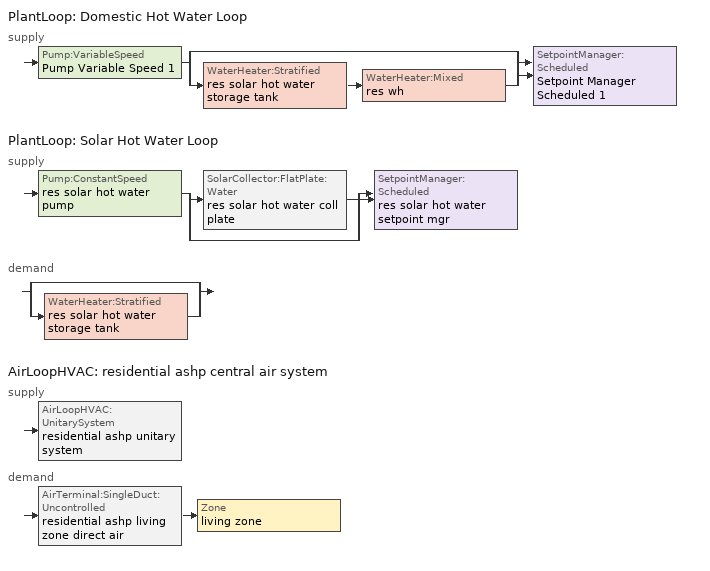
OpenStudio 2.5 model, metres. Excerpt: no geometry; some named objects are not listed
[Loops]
PlantLoop 'Domestic Hot Water Loop'
 supply: Pump:VariableSpeed 'Pump Variable Speed 1' > split
  | bypass
  | WaterHeater:Stratified 'res solar hot water storage tank' > WaterHeater:Mixed 'res wh'
  join > SetpointManager:Scheduled 'Setpoint Manager Scheduled 1'
PlantLoop 'Solar Hot Water Loop'
 supply: Pump:ConstantSpeed 'res solar hot water pump' > split
  | SolarCollector:FlatPlate:Water 'res solar hot water coll plate'
  | bypass
  join > SetpointManager:Scheduled 'res solar hot water setpoint mgr'
 demand: split
  | bypass
  | WaterHeater:Stratified 'res solar hot water storage tank'
AirLoopHVAC 'residential ashp central air system'
 supply: AirLoopHVAC:UnitarySystem 'residential ashp unitary system'
 demand: AirTerminal:SingleDuct:Uncontrolled 'residential ashp living zone direct air' > Zone 'living zone'
[Sizing:Zone]
living zone: Zone Cooling Design Supply Air Temperature Input Method=SupplyAirTemperature; Zone Cooling Design Supply Air Temperature {C}=14; Zone Cooling Design Supply Air Temperature Difference {deltaC}=11.11; Zone Heating Design Supply Air Temperature Input Method=SupplyAirTemperature; Zone Heating Design Supply Air Temperature {C}=40; Zone Heating Design Supply Air Temperature Difference {deltaC}=11.11; Zone Cooling Design Supply Air Humidity Ratio {kg-H2O/kg-air}=0.0085; Zone Heating Design Supply Air Humidity Ratio {kg-H2O/kg-air}=0.008; Cooling Design Air Flow Method=DesignDay; Heating Design Air Flow Method=DesignDay; Account for Dedicated Outdoor Air System=No; Dedicated Outdoor Air System Control Strategy=NeutralSupplyAir; Dedicated Outdoor Air Low Setpoint Temperature for Design {C}=autosize; Dedicated Outdoor Air High Setpoint Temperature for Design {C}=autosize
[Zone equipment]
living zone: residential ashp living zone direct air
[PlantLoop] Load Distribution Scheme=Optimal
Name | Glycol Concentration | Maximum Loop Flow Rate {m3/s} | Plant Loop Volume {m3} | Fluid Type | Maximum Loop Temperature {C} | Minimum Loop Temperature {C} | Minimum Loop Flow Rate {m3/s} | Plant Equipment Operation Heating Load Schedule
Domestic Hot Water Loop | 0 | 0.01 | 0.003
Solar Hot Water Loop | 50 |  | Autocalculate | PropyleneGlycol | 100 | 0 | 0 | Always On Discrete
[Sizing:Plant] Loop Type=Heating; Design Loop Exit Temperature {C}=51.6667; Loop Design Temperature Difference {deltaC}=5.55556; Sizing Option=NonCoincident; Zone Timesteps in Averaging Window=1; Coincident Sizing Factor Mode=None
Domestic Hot Water Loop; Solar Hot Water Loop
[Pump:VariableSpeed]
Pump Variable Speed 1: Rated Flow Rate {m3/s}=0.01; Rated Pump Head {Pa}=1; Rated Power Consumption {W}=0; Motor Efficiency=1; Fraction of Motor Inefficiencies to Fluid Stream=0; Coefficient 1 of the Part Load Performance Curve=0; Coefficient 2 of the Part Load Performance Curve=1; Coefficient 3 of the Part Load Performance Curve=0; Coefficient 4 of the Part Load Performance Curve=0; Pump Control Type=Intermittent; Skin Loss Radiative Fraction=0.5; Design Power Sizing Method=PowerPerFlowPerPressure; Design Electric Power per Unit Flow Rate {W/(m3/s)}=348701.1; Design Shaft Power per Unit Flow Rate per Unit Head {W-s/m3-Pa}=1.28205; Design Minimum Flow Rate Fraction=0
[SetpointManager:Scheduled] Control Variable=Temperature; Schedule=dhw temp
Setpoint Manager Scheduled 1; res solar hot water setpoint mgr
[WaterHeater:Mixed]
res wh: Tank Volume {m3}=0.00378541; Setpoint Temperature Schedule=WH Setpoint Temp; Deadband Temperature Difference {deltaC}=0; Maximum Temperature Limit {C}=99; Heater Control Type=Modulate; Heater Maximum Capacity {W}=58321.1; Heater Minimum Capacity {W}=0; Heater Fuel Type=PropaneGas; Heater Thermal Efficiency=0.7544; Off Cycle Parasitic Fuel Consumption Rate {W}=7.772; Off Cycle Parasitic Fuel Type=Electricity; Off Cycle Parasitic Heat Fraction to Tank=0; On Cycle Parasitic Fuel Consumption Rate {W}=7.772; On Cycle Parasitic Fuel Type=Electricity; On Cycle Parasitic Heat Fraction to Tank=0; Ambient Temperature Indicator=ThermalZone; Ambient Temperature Thermal Zone=living zone; Off Cycle Loss Coefficient to Ambient Temperature {W/K}=0; Off Cycle Loss Fraction to Thermal Zone=1; On Cycle Loss Coefficient to Ambient Temperature {W/K}=0; On Cycle Loss Fraction to Thermal Zone=1; Use Side Effectiveness=1; Source Side Effectiveness=1; Use Side Design Flow Rate {m3/s}=autosize; Source Side Design Flow Rate {m3/s}=autosize; Indirect Water Heating Recovery Time {hr}=1.5; Source Side Flow Control Mode=IndirectHeatPrimarySetpoint
[Pump:ConstantSpeed]
res solar hot water pump: Rated Flow Rate {m3/s}=5.68724e-05; Rated Pump Head {Pa}=90000; Rated Power Consumption {W}=32; Motor Efficiency=0.3; Fraction of Motor Inefficiencies to Fluid Stream=0.2; Pump Control Type=Intermittent; Design Power Sizing Method=PowerPerFlowPerPressure; Design Electric Power per Unit Flow Rate {W/(m3/s)}=348701.1; Design Shaft Power per Unit Flow Rate per Unit Head {W-s/m3-Pa}=1.28205
[SolarCollector:FlatPlate:Water]
res solar hot water coll plate: SolarCollectorPerformance=res solar hot water coll perf; Surface=res solar hot water shading surface; Maximum Flow Rate {m3/s}=5.68724e-05
[SolarCollectorPerformance:FlatPlate]
res solar hot water coll perf: Gross Area {m2}=3.71612; Test Fluid=Water; Test Flow Rate {m3/s}=5.68724e-05; Test Correlation Type=Inlet; Coefficient 1 of Efficiency Equation=0.77; Coefficient 2 of Efficiency Equation {W/m2-K}=-4.50265; Coefficient 2 of Incident Angle Modifier=-0.1; Coefficient 3 of Incident Angle Modifier=-0.0055
[WaterHeater:Stratified]
res solar hot water storage tank: Tank Volume {m3}=0.227125; Tank Height {m}=0.114628; Tank Shape=VerticalCylinder; Tank Perimeter {m}=0.120038; Maximum Temperature Limit {C}=99; Heater Priority Control=MasterSlave; Heater 1 Setpoint Temperature Schedule=WH Setpoint Temp; Heater 1 Deadband Temperature Difference {deltaC}=2; Heater 1 Capacity {W}=0; Heater 1 Height {m}=0; Heater 2 Setpoint Temperature Schedule=WH Setpoint Temp; Heater 2 Deadband Temperature Difference {deltaC}=5; Heater 2 Capacity {W}=0; Heater 2 Height {m}=0; Heater Fuel Type=Electricity; Heater Thermal Efficiency=1; Off Cycle Parasitic Fuel Consumption Rate {W}=10; Off Cycle Parasitic Fuel Type=Electricity; Off Cycle Parasitic Heat Fraction to Tank=0; Off Cycle Parasitic Height {m}=0; On Cycle Parasitic Fuel Consumption Rate {W}=10; On Cycle Parasitic Fuel Type=Electricity; On Cycle Parasitic Heat Fraction to Tank=0; On Cycle Parasitic Height {m}=0; Ambient Temperature Indicator=ThermalZone; Ambient Temperature Thermal Zone=living zone; Uniform Skin Loss Coefficient per Unit Area to Ambient Temperature {W/m2-K}=0.5678; Skin Loss Fraction to Zone=1; Off Cycle Flue Loss Coefficient to Ambient Temperature {W/K}=0; Off Cycle Flue Loss Fraction to Zone=1; Use Side Effectiveness=1; Use Side Inlet Height {m}=0; Use Side Outlet Height {m}=0.114628; Source Side Effectiveness=0.7; Source Side Inlet Height {m}=0.0382094; Source Side Outlet Height {m}=0; Inlet Mode=Fixed; Use Side Design Flow Rate {m3/s}=autosize; Source Side Design Flow Rate {m3/s}=5.68724e-05; Indirect Water Heating Recovery Time {hr}=1.5; Number of Nodes=8; Additional Destratification Conductivity {W/m-K}=0; Node 1 Additional Loss Coefficient {W/m2-K}=0; Node 2 Additional Loss Coefficient {W/m2-K}=0; Node 3 Additional Loss Coefficient {W/m2-K}=0; Node 4 Additional Loss Coefficient {W/m2-K}=0; Node 5 Additional Loss Coefficient {W/m2-K}=0; Node 6 Additional Loss Coefficient {W/m2-K}=0; Node 7 Additional Loss Coefficient {W/m2-K}=0; Node 8 Additional Loss Coefficient {W/m2-K}=0; Node 9 Additional Loss Coefficient {W/m2-K}=0; Node 10 Additional Loss Coefficient {W/m2-K}=0; Node 11 Additional Loss Coefficient {W/m2-K}=0; Node 12 Additional Loss Coefficient {W/m2-K}=0; Source Side Flow Control Mode=IndirectHeatPrimarySetpoint
[Coil:Heating:DX:MultiSpeed:StageData] Rated Supply Air Fan Power Per Volume Flow Rate {W/(m3/s)}=773.3; Rated Waste Heat Fraction of Power Input=0.2; Waste Heat Function of Temperature Curve=ConstantBiquadratic
Name | Gross Rated Heating Capacity {W} | Gross Rated Heating COP {W/W} | Rated Air Flow Rate {m3/s} | Heating Capacity Function of Temperature Curve | Heating Capacity Function of Flow Fraction Curve | Energy Input Ratio Function of Temperature Curve | Energy Input Ratio Function of Flow Fraction Curve | Part Load Fraction Correlation Curve
 | 11781.5 | 4.834 | 0.644558 | HP_Heat-Cap-fT2 | HP_Heat-CAP-fFF2 | HP_Heat-EIR-fT2 | HP_Heat-EIR-fFF2 | HP_Heat-PLF-fPLR2
 | 17584.3 | 4.07763 | 0.700606 | HP_Heat-Cap-fT3 | HP_Heat-CAP-fFF3 | HP_Heat-EIR-fT3 | HP_Heat-EIR-fFF3 | HP_Heat-PLF-fPLR3
 | 21101.1 | 4.11113 | 0.854739 | HP_Heat-Cap-fT4 | HP_Heat-CAP-fFF4 | HP_Heat-EIR-fT4 | HP_Heat-EIR-fFF4 | HP_Heat-PLF-fPLR4
[Coil:Heating:DX:MultiSpeed]
residential ashp heating coil: Availability Schedule=residential heating season; Minimum Outdoor Dry-Bulb Temperature for Compressor Operation {C}=-17.7778; Crankcase Heater Capacity {W}=20; Maximum Outdoor Dry-Bulb Temperature for Crankcase Heater Operation {C}=12.7778; Defrost Energy Input Ratio Function of Temperature Curve=DefrostEIR; Maximum Outdoor Dry-Bulb Temperature for Defrost Operation {C}=4.44444; Defrost Strategy=Resistive; Defrost Control=OnDemand; Defrost Time Period Fraction=0.058333; Resistive Defrost Heater Capacity {W}=autosize; Apply Part Load Fraction to Speeds Greater than 1=No; Fuel Type=Electricity; Region number for Calculating HSPF=4
[Coil:Heating:Electric]
residential ashp supp heater: Availability Schedule=residential heating season; Efficiency=1; Nominal Capacity {W}=29307.1
[Coil:Cooling:DX:MultiSpeed:StageData] Rated Evaporator Fan Power Per Volume Flow Rate {W/(m3/s)}=773.3; Nominal Time for Condensate Removal to Begin {s}=1000; Ratio of Initial Moisture Evaporation Rate and Steady State Latent Capacity=1.5; Maximum Cycling Rate {cycles/hr}=3; Latent Capacity Time Constant {s}=45; Rated Waste Heat Fraction of Power Input=0.2; Waste Heat Function of Temperature Curve=ConstantBiquadratic 1; Evaporative Condenser Effectiveness=0.9; Evaporative Condenser Air Flow Rate {m3/s}=autosize; Rated Evaporative Condenser Pump Power Consumption {W}=autosize
Name | Gross Rated Total Cooling Capacity {W} | Gross Rated Sensible Heat Ratio | Gross Rated Cooling COP {W/W} | Rated Air Flow Rate {m3/s} | Total Cooling Capacity Function of Temperature Curve | Total Cooling Capacity Function of Flow Fraction Curve | Energy Input Ratio Function of Temperature Curve | Energy Input Ratio Function of Flow Fraction Curve | Part Load Fraction Correlation Curve
Coil Cooling DX Multi Speed Stage Data 1 | 8616.29 | 0.842823 | 5.36553 | 0.521644 | Cool-Cap-fT1 | Cool-Cap-fFF1 | Cool-EIR-fT1 | Cool-EIR-fFF1 | Cool-PLF-fPLR1
Coil Cooling DX Multi Speed Stage Data 2 | 11781.5 | 0.793487 | 5.1645 | 0.670685 | Cool-Cap-fT2 | Cool-Cap-fFF2 | Cool-EIR-fT2 | Cool-EIR-fFF2 | Cool-PLF-fPLR2
Coil Cooling DX Multi Speed Stage Data 3 | 17584.3 | 0.703903 | 4.34007 | 0.745205 | Cool-Cap-fT3 | Cool-Cap-fFF3 | Cool-EIR-fT3 | Cool-EIR-fFF3 | Cool-PLF-fPLR3
Coil Cooling DX Multi Speed Stage Data 4 | 21101.1 | 0.720492 | 3.9196 | 0.938958 | Cool-Cap-fT4 | Cool-Cap-fFF4 | Cool-EIR-fT4 | Cool-EIR-fFF4 | Cool-PLF-fPLR4
[Coil:Cooling:DX:MultiSpeed]
residential ashp cooling coil: Availability Schedule=residential cooling season; Condenser Type=AirCooled; Apply Part Load Fraction to Speeds Greater than 1=No; Apply Latent Degradation to Speeds Greater than 1=No; Crankcase Heater Capacity {W}=0; Maximum Outdoor Dry-Bulb Temperature for Crankcase Heater Operation {C}=10; Basin Heater Capacity {W/K}=0; Basin Heater Setpoint Temperature {C}=2; Fuel Type=Electricity; Stage 1=Coil Cooling DX Multi Speed Stage Data 1; Stage 2=Coil Cooling DX Multi Speed Stage Data 2; Stage 3=Coil Cooling DX Multi Speed Stage Data 3; Stage 4=Coil Cooling DX Multi Speed Stage Data 4
[Fan:OnOff]
residential ashp supply fan: Availability Schedule=Always On Discrete; Fan Efficiency=0.195937; Pressure Rise {Pa}=124.55; Maximum Flow Rate {m3/s}=1.12541; Motor Efficiency=1; Motor In Airstream Fraction=1; Fan Power Ratio Function of Speed Ratio Curve=residential ashp fan power curve; Fan Efficiency Ratio Function of Speed Ratio Curve=residential ashp fan eff curve
[AirLoopHVAC:UnitarySystem]
residential ashp unitary system: Control Type=Load; Controlling Zone or Thermostat Location=living zone; Dehumidification Control Type=None; Availability Schedule=Always On Discrete; Supply Fan=residential ashp supply fan; Fan Placement=BlowThrough; Supply Air Fan Operating Mode Schedule=Always Off Discrete; Heating Coil=residential ashp heating coil; DX Heating Coil Sizing Ratio=1; Cooling Coil=residential ashp cooling coil; Use DOAS DX Cooling Coil=No; DOAS DX Cooling Coil Leaving Minimum Air Temperature {C}=2; Latent Load Control=SensibleOnlyLoadControl; Supplemental Heating Coil=residential ashp supp heater; Supply Air Flow Rate Method During Cooling Operation=SupplyAirFlowRate; Supply Air Flow Rate During Cooling Operation {m3/s}=0.394801; Supply Air Flow Rate Method During Heating Operation=SupplyAirFlowRate; Supply Air Flow Rate During Heating Operation {m3/s}=0.893181; Supply Air Flow Rate When No Cooling or Heating is Required {m3/s}=0; Maximum Supply Air Temperature {C}=76.6667; Maximum Outdoor Dry-Bulb Temperature for Supplemental Heater Operation {C}=4.44444; Maximum Cycling Rate {cycles/hr}=2.5; Heat Pump Time Constant {s}=60; Fraction of On-Cycle Power Use=0.01; Heat Pump Fan Delay Time {s}=60; Ancilliary On-Cycle Electric Power {W}=0; Ancilliary Off-Cycle Electric Power {W}=0; Design Specification Multispeed Object=Unitary System Performance Multispeed 1
[UnitarySystemPerformance:Multispeed]
Unitary System Performance Multispeed 1: Single Mode Operation=No; Heating Speed Supply Air Flow Ratio 1=0.74; Cooling Speed Supply Air Flow Ratio 1=0.7; Heating Speed Supply Air Flow Ratio 2=0.92; Cooling Speed Supply Air Flow Ratio 2=0.9; Heating Speed Supply Air Flow Ratio 3=1; Cooling Speed Supply Air Flow Ratio 3=1; Heating Speed Supply Air Flow Ratio 4=1.22; Cooling Speed Supply Air Flow Ratio 4=1.26
[AirLoopHVAC]
residential ashp central air system: Availability Schedule=Always On Discrete; Design Supply Air Flow Rate {m3/s}=1.12541
[Sizing:System]
residential ashp central air system: Type of Load to Size On=Sensible; Design Outdoor Air Flow Rate {m3/s}=Autosize; Minimum System Air Flow Ratio=0.3; Preheat Design Temperature {C}=7; Preheat Design Humidity Ratio {kg-H2O/kg-Air}=0.008; Precool Design Temperature {C}=12.8; Precool Design Humidity Ratio {kg-H2O/kg-Air}=0.008; Central Cooling Design Supply Air Temperature {C}=12.8; Central Heating Design Supply Air Temperature {C}=16.7; Sizing Option=NonCoincident; 100% Outdoor Air in Cooling=Yes; 100% Outdoor Air in Heating=Yes; Central Cooling Design Supply Air Humidity Ratio {kg-H2O/kg-Air}=0.0085; Central Heating Design Supply Air Humidity Ratio {kg-H2O/kg-Air}=0.008; Cooling Design Air Flow Method=DesignDay; Cooling Design Air Flow Rate {m3/s}=0; Heating Design Air Flow Method=DesignDay; Heating Design Air Flow Rate {m3/s}=0; System Outdoor Air Method=ZoneSum; Zone Maximum Outdoor Air Fraction=1; Cooling Supply Air Flow Rate Per Floor Area {m3/s-m2}=0.00996765; Cooling Fraction of Autosized Cooling Supply Air Flow Rate=1; Cooling Supply Air Flow Rate Per Unit Cooling Capacity {m3/s-W}=3.94755e-05; Heating Supply Air Flow Rate Per Floor Area {m3/s-m2}=0.00996765; Heating Fraction of Autosized Heating Supply Air Flow Rate=1; Heating Fraction of Autosized Cooling Supply Air Flow Rate=1; Heating Supply Air Flow Rate Per Unit Heating Capacity {m3/s-W}=3.15882e-05; Cooling Design Capacity Method=CoolingDesignCapacity; Cooling Design Capacity {W}=autosize; Cooling Design Capacity Per Floor Area {W/m2}=234.7; Fraction of Autosized Cooling Design Capacity=1; Heating Design Capacity Method=HeatingDesignCapacity; Heating Design Capacity {W}=autosize; Heating Design Capacity Per Floor Area {W/m2}=157; Fraction of Autosized Heating Design Capacity=1; Central Cooling Capacity Control Method=OnOff
[AirTerminal:SingleDuct:Uncontrolled]
residential ashp living zone direct air: Availability Schedule=Always On Discrete; Maximum Air Flow Rate {m3/s}=0.893181
[ElectricEquipment:Definition] Design Level Calculation Method=EquipmentLevel; Design Level {W}=0; Fraction Latent=0; Fraction Radiant=0; Fraction Lost=1
res infil_1 house fan; res infil_1 range fan; res infil_1 bath fan
[OtherEquipment:Definition] Design Level Calculation Method=EquipmentLevel; Design Level {W}=0
res ds_1 sup s lk to lv equip; res ds_1 sup lat lk to lv equip; res ds_1 sup d cn to lv equip; res ds_1 sup d cn to ah equip; res ds_1 ret d cn to pl equip; res ds_1 ret d cn to ah equip; res ds_1 sup s lk to ah equip; res ds_1 sup lat lk to ah equip; res ds_1 ret s lk equip; res ds_1 ret lat lk equip
[EnergyManagementSystem:Sensor]
Name | Output Variable or Output Meter | Output Variable or Output Meter Index Key
res_nv_pb_s | Site Outdoor Air Barometric Pressure
res_af_vw_s | Site Wind Speed
res_nv_wt_s | Site Outdoor Air Humidity Ratio
res_af_1_tin_s | Zone Mean Air Temperature | living zone
res_af_1_tt_s | Zone Outdoor Air Drybulb Temperature | living zone
res_nv_1_nva_s | Schedule Value | res nv_1 avail schedule
res_nv_1_sp_s | Schedule Value | res nv_1 temp schedule
res_ds_1_win_s | Zone Mean Air Humidity Ratio | living zone
res_ds_1_ah_mfr_s | System Node Mass Flow Rate | Node 35
res_ds_1_fan_rtf_s | Fan Runtime Fraction | residential ashp supply fan
res_ds_1_ah_vfr_s | System Node Current Density Volume Flow Rate | Node 35
res_ds_1_ah_tt_s | System Node Temperature | Node 35
res_ds_1_ra_t_s | System Node Temperature | Node 38
res_ds_1_ah_wt_s | System Node Humidity Ratio | Node 35
res_ds_1_ra_w_s | System Node Humidity Ratio | Node 38
res_ds_1_ah_t_s | Zone Air Temperature | crawl zone
res_ds_1_ah_w_s | Zone Mean Air Humidity Ratio | crawl zone
res_infil_1_range_sch_s | Schedule Value | res mv_1 range exhaust schedule
res_infil_1_bath_sch_s | Schedule Value | res mv_1 bath exhaust schedule
res_infil_1_wh_sch_s | Schedule Value | Always On Discrete
[EnergyManagementSystem:Actuator]
Name | Actuated Component | Actuated Component Type | Actuated Component Control Type
res_nv_1_flow_act | res nv_1 flow | Zone Infiltration | Air Exchange Flow Rate
res_ds_1_sup_s_lk_to_lv_equip_act | res ds_1 sup s lk to lv equip | OtherEquipment | Power Level
res_ds_1_sup_lat_lk_to_lv_equip_act | res ds_1 sup lat lk to lv equip | OtherEquipment | Power Level
res_ds_1_sup_d_cn_to_lv_equip_act | res ds_1 sup d cn to lv equip | OtherEquipment | Power Level
res_ds_1_sup_d_cn_to_ah_equip_act | res ds_1 sup d cn to ah equip | OtherEquipment | Power Level
res_ds_1_ret_d_cn_to_pl_equip_act | res ds_1 ret d cn to pl equip | OtherEquipment | Power Level
res_ds_1_ret_d_cn_to_ah_equip_act | res ds_1 ret d cn to ah equip | OtherEquipment | Power Level
res_ds_1_sup_s_lk_to_ah_equip_act | res ds_1 sup s lk to ah equip | OtherEquipment | Power Level
res_ds_1_sup_lat_lk_to_ah_equip_act | res ds_1 sup lat lk to ah equip | OtherEquipment | Power Level
res_ds_1_ret_s_lk_equip_act | res ds_1 ret s lk equip | OtherEquipment | Power Level
res_ds_1_ret_lat_lk_equip_act | res ds_1 ret lat lk equip | OtherEquipment | Power Level
res_ds_1_ah_to_liv_mix_act | res ds_1 ah to liv mix | ZoneMixing | Air Exchange Flow Rate
res_ds_1_liv_to_ah_mix_act | res ds_1 liv to ah mix | ZoneMixing | Air Exchange Flow Rate
res_infil_1_house_fan_act | res infil_1 house fan | ElectricEquipment | Electric Power Level
res_infil_1_range_fan_act | res infil_1 range fan | ElectricEquipment | Electric Power Level
res_infil_1_bath_fan_act | res infil_1 bath fan | ElectricEquipment | Electric Power Level
res_infil_1_flow_act | res infil_1 flow | Zone Infiltration | Air Exchange Flow Rate
[EnergyManagementSystem:Program]
res_nv_1_program: Set Tdiff = res_af_1_tin_s-res_af_1_tt_s; Set dT = (@Abs Tdiff); Set pt = (@RhFnTdbWPb res_af_1_tt_s res_nv_wt_s res_nv_pb_s); Set NVA = 15544.003129202243; Set Cs = 0.00017926040778923255; Set Cw = 8.70903777141566e-05; Set MNV = 3.7755795455999985; Set MHR = 0.0115; Set MRH = 0.7; Set temp1 = (res_nv_1_nva_s*NVA); Set SGNV = temp1*((((Cs*dT)+(Cw*(res_af_vw_s^2)))^0.5)/1000); If (res_nv_wt_s<MHR) && (pt<MRH) && (res_af_1_tin_s>res_nv_1_sp_s); Set temp2 = (res_af_1_tin_s-res_nv_1_sp_s); Set NVadj1 = temp2/(res_af_1_tin_s-res_af_1_tt_s); Set NVadj2 = (@Min NVadj1 1); Set NVadj3 = (@Max NVadj2 0); Set NVadj = SGNV*NVadj3; Set res_nv_1_flow_act = (@Min NVadj MNV); Else; Set res_nv_1_flow_act = 0; EndIf
res_ds_1_program: Set res_ds_1_ah_mfr = res_ds_1_ah_mfr_s; Set res_ds_1_fan_rtf = res_ds_1_fan_rtf_s; Set res_ds_1_ah_vfr = res_ds_1_ah_vfr_s; Set res_ds_1_ah_tt = res_ds_1_ah_tt_s; Set res_ds_1_ah_wt = res_ds_1_ah_wt_s; Set res_ds_1_ra_t = res_ds_1_ra_t_s; Set res_ds_1_ra_w = res_ds_1_ra_w_s; Set res_ds_1_ah_t = res_ds_1_ah_t_s; Set res_ds_1_ah_w = res_ds_1_ah_w_s; Run res_ds_1_lk_subrout; Set res_ds_1_sup_s_lk_to_lv_equip_act = res_ds_1_sup_s_lk_to_lv; Set res_ds_1_sup_lat_lk_to_lv_equip_act = res_ds_1_sup_lat_lk_to_lv; Set res_ds_1_sup_d_cn_to_lv_equip_act = res_ds_1_sup_d_cn_to_lv; Set res_ds_1_sup_d_cn_to_ah_equip_act = res_ds_1_sup_d_cn_to_ah; Set res_ds_1_sup_s_lk_to_ah_equip_act = res_ds_1_sup_s_lk_to_ah; Set res_ds_1_sup_lat_lk_to_ah_equip_act = res_ds_1_sup_lat_lk_to_ah; Set res_ds_1_ret_s_lk_equip_act = res_ds_1_ret_s_lk; Set res_ds_1_ret_lat_lk_equip_act = res_ds_1_ret_lat_lk; Set res_ds_1_ret_d_cn_to_pl_equip_act = res_ds_1_ret_d_cn_to_pl; Set res_ds_1_ret_d_cn_to_ah_equip_act = res_ds_1_ret_d_cn_to_ah; Set res_ds_1_liv_to_ah_mix_act = res_ds_1_ah_to_liv; Set res_ds_1_liv_to_ah_mix_act = res_ds_1_liv_to_ah
res_infil_1_program: Set p_m = 0.14; Set p_s = 0.22; Set s_m = 270; Set s_s = 370; Set z_m = 9.99744; Set z_s = 4.8768; Set f_t = (((s_m/z_m)^p_m)*((z_s/s_s)^p_s)); Set Tdiff = res_af_1_tin_s-res_af_1_tt_s; Set dT = @Abs Tdiff; Set c = 0.1045; Set Cs = 0.0749; Set Cw = 0.1406; Set n = 0.67; Set sft = (f_t*0.5); Set temp1 = ((c*Cw)*((sft*res_af_vw_s)^(2*n)))^2; Set Qn = (((c*Cs*(dT^n))^2)+temp1)^0.5; Set Tdiff = res_af_1_tin_s-res_af_1_tt_s; Set dT = @Abs Tdiff; Set QWHV = res_infil_1_wh_sch_s*0.0319; Set Qrange = res_infil_1_range_sch_s*0.0472; Set Qdryer = 0.0; Set Qbath = res_infil_1_bath_sch_s*0.059; Set QhpwhOut = 0; Set QhpwhIn = 0; Set QductsOut = res_ds_1_lk_ret_fan_equiv; Set QductsIn = res_ds_1_lk_sup_fan_equiv; Set Qout = QWHV+Qrange+Qbath+Qdryer+QhpwhOut+QductsOut; Set Qin = QhpwhIn+QductsIn; Set Qu = (@Abs (Qout-Qin)); Set Qb = (@Min Qout Qin); Set faneff_wh = 0.9438948864000002; Set res_infil_1_house_fan_act = (QWHV*300)/faneff_wh; Set faneff_sp = 0.4719474432000001; Set res_infil_1_range_fan_act = (Qrange*300)/faneff_sp; Set res_infil_1_bath_fan_act = (Qbath*300)/faneff_sp; Set Q_acctd_for_elsewhere = QhpwhOut+QhpwhIn+QductsOut+QductsIn; Set res_infil_1_flow_act = (((Qu^2)+(Qn^2))^0.5)-Q_acctd_for_elsewhere; Set res_infil_1_flow_act = (@Max res_infil_1_flow_act 0)
[AirLoopHVAC:ReturnPlenum]
Air Loop HVAC Return Plenum 1: ThermalZone=res ds_1 ret air zone
[EnergyManagementSystem:Subroutine]
res_ds_1_lk_subrout: Set f_sup = 0.13696338696303695; Set f_ret = 0.10009990009990012; Set f_OA = 1.0e-06; Set oafrate = f_OA * res_ds_1_ah_vfr; Set suplkfrate = f_sup * res_ds_1_ah_vfr; Set retlkfrate = f_ret * res_ds_1_ah_vfr; Set res_ds_1_ah_to_liv = (@Abs (suplkfrate-retlkfrate-oafrate)); Set res_ds_1_liv_to_ah = 0; Set res_ds_1_lk_sup_fan_equiv = 0; Set res_ds_1_lk_ret_fan_equiv = oafrate; If res_ds_1_ah_mfr>0; Set h_SA = (@HFnTdbW res_ds_1_ah_tt res_ds_1_ah_wt); Set h_AHZone = (@HFnTdbW res_ds_1_ah_t res_ds_1_ah_w); Set h_RA = (@HFnTdbW res_ds_1_ra_t res_ds_1_ra_w); Set h_fg = (@HfgAirFnWTdb res_ds_1_ah_wt res_ds_1_ah_tt); Set SALeakageQtot = f_sup * res_ds_1_ah_mfr*(h_RA - h_SA); Set temp1 = h_fg*(res_ds_1_ra_w-res_ds_1_ah_wt); Set res_ds_1_sup_lat_lk_to_lv = f_sup*res_ds_1_ah_mfr*temp1; Set res_ds_1_sup_s_lk_to_lv = SALeakageQtot-res_ds_1_sup_lat_lk_to_lv; Set eTm = (res_ds_1_fan_rtf/(res_ds_1_ah_mfr*1006.0))*121.015; Set eTm = 0-eTm; If eTm <= -20; Set tsup = res_ds_1_ah_t; Else; Set temp4 = res_ds_1_ah_t; Set tsup = temp4+((res_ds_1_ah_tt-res_ds_1_ah_t)*(@Exp eTm)); EndIf; Set temp5 = tsup-res_ds_1_ah_tt; Set res_ds_1_sup_d_cn_to_lv = res_ds_1_ah_mfr*1006.0*temp5; Set res_ds_1_sup_d_cn_to_ah = 0-res_ds_1_sup_d_cn_to_lv; Set eTm = (res_ds_1_fan_rtf/(res_ds_1_ah_mfr*1006.0))*111.706; Set eTm = 0-eTm; If eTm <= -20; Set tret = res_ds_1_ah_t; Else; Set temp6 = res_ds_1_ah_t; Set tret = temp6+((res_ds_1_ra_t-res_ds_1_ah_t)*(@Exp eTm)); EndIf; Set temp7 = tret-res_ds_1_ra_t; Set res_ds_1_ret_d_cn_to_pl = res_ds_1_ah_mfr*1006.0*temp7; Set res_ds_1_ret_d_cn_to_ah = 0-res_ds_1_ret_d_cn_to_pl; Set res_ds_1_ret_lat_lk = 0; Set temp2 = (res_ds_1_ah_t-res_ds_1_ra_t); Set res_ds_1_ret_s_lk = f_ret*res_ds_1_ah_mfr*1006.0*temp2; Set QtotLeakToAHZn = f_sup*res_ds_1_ah_mfr*(h_SA-h_AHZone); Set temp3 = (res_ds_1_ah_wt-res_ds_1_ah_w); Set res_ds_1_sup_lat_lk_to_ah = f_sup*res_ds_1_ah_mfr*h_fg*temp3; Set res_ds_1_sup_s_lk_to_ah = QtotLeakToAHZn-res_ds_1_sup_lat_lk_to_ah; Else; Set res_ds_1_sup_lat_lk_to_lv = 0; Set res_ds_1_sup_s_lk_to_lv = 0; Set res_ds_1_sup_d_cn_to_lv = 0; Set res_ds_1_sup_d_cn_to_ah = 0; Set res_ds_1_ret_d_cn_to_pl = 0; Set res_ds_1_ret_d_cn_to_ah = 0; Set res_ds_1_ret_lat_lk = 0; Set res_ds_1_ret_s_lk = 0; Set res_ds_1_sup_lat_lk_to_ah = 0; Set res_ds_1_sup_s_lk_to_ah = 0; EndIf
[EnergyManagementSystem:ProgramCallingManager]
res af_1 program calling manager: BeginTimestepBeforePredictor; res_infil_1_program; res_nv_1_program
res ds_1 program calling manager: EndOfSystemTimestepAfterHVACReporting; res_ds_1_program
[Schedule:Ruleset]
Name | Default Day Schedule
residential heating season | Schedule Day 4
residential cooling season | Schedule Day 7
res nv_1 temp schedule | Schedule Day 12
res nv_1 avail schedule | Schedule Day 13
res mv_1 range exhaust schedule | Schedule Day 14
res mv_1 bath exhaust schedule | Schedule Day 15
[Schedule:Day]
Schedule Day 4; Schedule Day 7; Schedule Day 12; Schedule Day 13; Schedule Day 14; Schedule Day 15: 24, 0, 0
residential heating season allday1; residential heating season allday2; residential heating season allday3; residential heating season allday4; residential heating season allday5; residential heating season allday6; residential heating season allday7; residential heating season allday8; residential heating season allday9; residential heating season allday10; residential heating season allday11; residential heating season allday12; residential cooling season allday1; residential cooling season allday2; residential cooling season allday3; residential cooling season allday4; residential cooling season allday5; residential cooling season allday6; residential cooling season allday7; residential cooling season allday8; residential cooling season allday9; residential cooling season allday10; residential cooling season allday11; residential cooling season allday12; res nv_1 availability schedule allday1 on; res nv_1 availability schedule allday1 on 1; res nv_1 availability schedule allday1 on 2; res nv_1 availability schedule allday1 on 3; res nv_1 availability schedule allday1 on 4; res nv_1 availability schedule allday1 on 5; res nv_1 availability schedule allday1 on 6; res nv_1 availability schedule allday1 on 7; res nv_1 availability schedule allday1 on 8; res nv_1 availability schedule allday1 on 9; res nv_1 availability schedule allday1 on 10; res nv_1 availability schedule allday1 on 11: 1, 0, 1, 2, 0, 1, 3, 0, 1, 4, 0, 1, 5, 0, 1, 6, 0, 1, 7, 0, 1, 8, 0, 1, 9, 0, 1, 10, 0, 1, 11, 0, 1, 12, 0, 1, 13, 0, 1, 14, 0, 1, 15, 0, 1, 16, 0, 1, 17, 0, 1, 18, 0, 1, 19, 0, 1, 20, 0, 1, 21, 0, 1, 22, 0, 1, 23, 0, 1, 24, 0, 1
res nv_1 temp schedule allday1; res nv_1 temp schedule allday2; res nv_1 temp schedule allday3; res nv_1 temp schedule allday4; res nv_1 temp schedule allday11; res nv_1 temp schedule allday12: 1, 0, 23.8889, 2, 0, 23.8889, 3, 0, 23.8889, 4, 0, 23.8889, 5, 0, 23.8889, 6, 0, 23.8889, 7, 0, 23.8889, 8, 0, 23.8889, 9, 0, 23.8889, 10, 0, 23.8889, 11, 0, 23.8889, 12, 0, 23.8889, 13, 0, 23.8889, 14, 0, 23.8889, 15, 0, 23.8889, 16, 0, 23.8889, 17, 0, 23.8889, 18, 0, 23.8889, 19, 0, 23.8889, 20, 0, 23.8889, 21, 0, 23.8889, 22, 0, 23.8889, 23, 0, 23.8889, 24, 0, 23.8889
res nv_1 temp schedule allday5; res nv_1 temp schedule allday6; res nv_1 temp schedule allday7; res nv_1 temp schedule allday8; res nv_1 temp schedule allday9; res nv_1 temp schedule allday10: 1, 0, 22.2222, 2, 0, 22.2222, 3, 0, 22.2222, 4, 0, 22.2222, 5, 0, 22.2222, 6, 0, 22.2222, 7, 0, 22.2222, 8, 0, 22.2222, 9, 0, 22.2222, 10, 0, 22.2222, 11, 0, 22.2222, 12, 0, 22.2222, 13, 0, 22.2222, 14, 0, 22.2222, 15, 0, 22.2222, 16, 0, 22.2222, 17, 0, 22.2222, 18, 0, 22.2222, 19, 0, 22.2222, 20, 0, 22.2222, 21, 0, 22.2222, 22, 0, 22.2222, 23, 0, 22.2222, 24, 0, 22.2222
res mv_1 range exhaust schedule allday1; res mv_1 range exhaust schedule allday2; res mv_1 range exhaust schedule allday3; res mv_1 range exhaust schedule allday4; res mv_1 range exhaust schedule allday5; res mv_1 range exhaust schedule allday6; res mv_1 range exhaust schedule allday7; res mv_1 range exhaust schedule allday8; res mv_1 range exhaust schedule allday9; res mv_1 range exhaust schedule allday10; res mv_1 range exhaust schedule allday11; res mv_1 range exhaust schedule allday12: 1, 0, 0, 2, 0, 0, 3, 0, 0, 4, 0, 0, 5, 0, 0, 6, 0, 0, 7, 0, 0, 8, 0, 0, 9, 0, 0, 10, 0, 0, 11, 0, 0, 12, 0, 0, 13, 0, 0, 14, 0, 0, 15, 0, 0, 16, 0, 1, 17, 0, 0, 18, 0, 0, 19, 0, 0, 20, 0, 0, 21, 0, 0, 22, 0, 0, 23, 0, 0, 24, 0, 0
res mv_1 bath exhaust schedule allday1; res mv_1 bath exhaust schedule allday2; res mv_1 bath exhaust schedule allday3; res mv_1 bath exhaust schedule allday4; res mv_1 bath exhaust schedule allday5; res mv_1 bath exhaust schedule allday6; res mv_1 bath exhaust schedule allday7; res mv_1 bath exhaust schedule allday8; res mv_1 bath exhaust schedule allday9; res mv_1 bath exhaust schedule allday10; res mv_1 bath exhaust schedule allday11; res mv_1 bath exhaust schedule allday12: 1, 0, 0, 2, 0, 0, 3, 0, 0, 4, 0, 0, 5, 0, 1, 6, 0, 0, 7, 0, 0, 8, 0, 0, 9, 0, 0, 10, 0, 0, 11, 0, 0, 12, 0, 0, 13, 0, 0, 14, 0, 0, 15, 0, 0, 16, 0, 0, 17, 0, 0, 18, 0, 0, 19, 0, 0, 20, 0, 0, 21, 0, 0, 22, 0, 0, 23, 0, 0, 24, 0, 0
[Schedule:Rule] Apply Monday=Yes; Apply Wednesday=Yes; Apply Friday=Yes; Date Specification Type=DateRange; Start Day=1
Name | Schedule Ruleset | Rule Order | Day Schedule | Apply Sunday | Apply Tuesday | Apply Thursday | Apply Saturday | Start Month | End Month | End Day
residential heating season allday ruleset1 | residential heating season | 11 | residential heating season allday1 | Yes | Yes | Yes | Yes | 1 | 1 | 31
residential heating season allday ruleset2 | residential heating season | 10 | residential heating season allday2 | Yes | Yes | Yes | Yes | 2 | 2 | 28
residential heating season allday ruleset3 | residential heating season | 9 | residential heating season allday3 | Yes | Yes | Yes | Yes | 3 | 3 | 31
residential heating season allday ruleset4 | residential heating season | 8 | residential heating season allday4 | Yes | Yes | Yes | Yes | 4 | 4 | 30
residential heating season allday ruleset5 | residential heating season | 7 | residential heating season allday5 | Yes | Yes | Yes | Yes | 5 | 5 | 31
residential heating season allday ruleset6 | residential heating season | 6 | residential heating season allday6 | Yes | Yes | Yes | Yes | 6 | 6 | 30
residential heating season allday ruleset7 | residential heating season | 5 | residential heating season allday7 | Yes | Yes | Yes | Yes | 7 | 7 | 31
residential heating season allday ruleset8 | residential heating season | 4 | residential heating season allday8 | Yes | Yes | Yes | Yes | 8 | 8 | 31
residential heating season allday ruleset9 | residential heating season | 3 | residential heating season allday9 | Yes | Yes | Yes | Yes | 9 | 9 | 30
residential heating season allday ruleset10 | residential heating season | 2 | residential heating season allday10 | Yes | Yes | Yes | Yes | 10 | 10 | 31
residential heating season allday ruleset11 | residential heating season | 1 | residential heating season allday11 | Yes | Yes | Yes | Yes | 11 | 11 | 30
residential heating season allday ruleset12 | residential heating season | 0 | residential heating season allday12 | Yes | Yes | Yes | Yes | 12 | 12 | 31
residential cooling season allday ruleset1 | residential cooling season | 11 | residential cooling season allday1 | Yes | Yes | Yes | Yes | 1 | 1 | 31
residential cooling season allday ruleset2 | residential cooling season | 10 | residential cooling season allday2 | Yes | Yes | Yes | Yes | 2 | 2 | 28
residential cooling season allday ruleset3 | residential cooling season | 9 | residential cooling season allday3 | Yes | Yes | Yes | Yes | 3 | 3 | 31
residential cooling season allday ruleset4 | residential cooling season | 8 | residential cooling season allday4 | Yes | Yes | Yes | Yes | 4 | 4 | 30
residential cooling season allday ruleset5 | residential cooling season | 7 | residential cooling season allday5 | Yes | Yes | Yes | Yes | 5 | 5 | 31
residential cooling season allday ruleset6 | residential cooling season | 6 | residential cooling season allday6 | Yes | Yes | Yes | Yes | 6 | 6 | 30
residential cooling season allday ruleset7 | residential cooling season | 5 | residential cooling season allday7 | Yes | Yes | Yes | Yes | 7 | 7 | 31
residential cooling season allday ruleset8 | residential cooling season | 4 | residential cooling season allday8 | Yes | Yes | Yes | Yes | 8 | 8 | 31
residential cooling season allday ruleset9 | residential cooling season | 3 | residential cooling season allday9 | Yes | Yes | Yes | Yes | 9 | 9 | 30
residential cooling season allday ruleset10 | residential cooling season | 2 | residential cooling season allday10 | Yes | Yes | Yes | Yes | 10 | 10 | 31
residential cooling season allday ruleset11 | residential cooling season | 1 | residential cooling season allday11 | Yes | Yes | Yes | Yes | 11 | 11 | 30
residential cooling season allday ruleset12 | residential cooling season | 0 | residential cooling season allday12 | Yes | Yes | Yes | Yes | 12 | 12 | 31
res nv_1 temp schedule allday ruleset1 | res nv_1 temp schedule | 11 | res nv_1 temp schedule allday1 | Yes | Yes | Yes | Yes | 1 | 1 | 31
res nv_1 temp schedule allday ruleset2 | res nv_1 temp schedule | 10 | res nv_1 temp schedule allday2 | Yes | Yes | Yes | Yes | 2 | 2 | 28
res nv_1 temp schedule allday ruleset3 | res nv_1 temp schedule | 9 | res nv_1 temp schedule allday3 | Yes | Yes | Yes | Yes | 3 | 3 | 31
res nv_1 temp schedule allday ruleset4 | res nv_1 temp schedule | 8 | res nv_1 temp schedule allday4 | Yes | Yes | Yes | Yes | 4 | 4 | 30
res nv_1 temp schedule allday ruleset5 | res nv_1 temp schedule | 7 | res nv_1 temp schedule allday5 | Yes | Yes | Yes | Yes | 5 | 5 | 31
res nv_1 temp schedule allday ruleset6 | res nv_1 temp schedule | 6 | res nv_1 temp schedule allday6 | Yes | Yes | Yes | Yes | 6 | 6 | 30
res nv_1 temp schedule allday ruleset7 | res nv_1 temp schedule | 5 | res nv_1 temp schedule allday7 | Yes | Yes | Yes | Yes | 7 | 7 | 31
res nv_1 temp schedule allday ruleset8 | res nv_1 temp schedule | 4 | res nv_1 temp schedule allday8 | Yes | Yes | Yes | Yes | 8 | 8 | 31
res nv_1 temp schedule allday ruleset9 | res nv_1 temp schedule | 3 | res nv_1 temp schedule allday9 | Yes | Yes | Yes | Yes | 9 | 9 | 30
res nv_1 temp schedule allday ruleset10 | res nv_1 temp schedule | 2 | res nv_1 temp schedule allday10 | Yes | Yes | Yes | Yes | 10 | 10 | 31
res nv_1 temp schedule allday ruleset11 | res nv_1 temp schedule | 1 | res nv_1 temp schedule allday11 | Yes | Yes | Yes | Yes | 11 | 11 | 30
res nv_1 temp schedule allday ruleset12 | res nv_1 temp schedule | 0 | res nv_1 temp schedule allday12 | Yes | Yes | Yes | Yes | 12 | 12 | 31
res nv_1 availability schedule allday ruleset1 on | res nv_1 avail schedule | 11 | res nv_1 availability schedule allday1 on |  |  |  |  | 1 | 1 | 31
res nv_1 availability schedule allday ruleset2 on | res nv_1 avail schedule | 10 | res nv_1 availability schedule allday1 on 1 |  |  |  |  | 2 | 2 | 28
res nv_1 availability schedule allday ruleset3 on | res nv_1 avail schedule | 9 | res nv_1 availability schedule allday1 on 2 |  |  |  |  | 3 | 3 | 31
res nv_1 availability schedule allday ruleset4 on | res nv_1 avail schedule | 8 | res nv_1 availability schedule allday1 on 3 |  |  |  |  | 4 | 4 | 30
res nv_1 availability schedule allday ruleset5 on | res nv_1 avail schedule | 7 | res nv_1 availability schedule allday1 on 4 |  |  |  |  | 5 | 5 | 31
res nv_1 availability schedule allday ruleset6 on | res nv_1 avail schedule | 6 | res nv_1 availability schedule allday1 on 5 |  |  |  |  | 6 | 6 | 30
res nv_1 availability schedule allday ruleset7 on | res nv_1 avail schedule | 5 | res nv_1 availability schedule allday1 on 6 |  |  |  |  | 7 | 7 | 31
res nv_1 availability schedule allday ruleset8 on | res nv_1 avail schedule | 4 | res nv_1 availability schedule allday1 on 7 |  |  |  |  | 8 | 8 | 31
res nv_1 availability schedule allday ruleset9 on | res nv_1 avail schedule | 3 | res nv_1 availability schedule allday1 on 8 |  |  |  |  | 9 | 9 | 30
res nv_1 availability schedule allday ruleset10 on | res nv_1 avail schedule | 2 | res nv_1 availability schedule allday1 on 9 |  |  |  |  | 10 | 10 | 31
res nv_1 availability schedule allday ruleset11 on | res nv_1 avail schedule | 1 | res nv_1 availability schedule allday1 on 10 |  |  |  |  | 11 | 11 | 30
res nv_1 availability schedule allday ruleset12 on | res nv_1 avail schedule | 0 | res nv_1 availability schedule allday1 on 11 |  |  |  |  | 12 | 12 | 31
res mv_1 range exhaust schedule allday ruleset1 | res mv_1 range exhaust schedule | 11 | res mv_1 range exhaust schedule allday1 | Yes | Yes | Yes | Yes | 1 | 1 | 31
res mv_1 range exhaust schedule allday ruleset2 | res mv_1 range exhaust schedule | 10 | res mv_1 range exhaust schedule allday2 | Yes | Yes | Yes | Yes | 2 | 2 | 28
res mv_1 range exhaust schedule allday ruleset3 | res mv_1 range exhaust schedule | 9 | res mv_1 range exhaust schedule allday3 | Yes | Yes | Yes | Yes | 3 | 3 | 31
res mv_1 range exhaust schedule allday ruleset4 | res mv_1 range exhaust schedule | 8 | res mv_1 range exhaust schedule allday4 | Yes | Yes | Yes | Yes | 4 | 4 | 30
res mv_1 range exhaust schedule allday ruleset5 | res mv_1 range exhaust schedule | 7 | res mv_1 range exhaust schedule allday5 | Yes | Yes | Yes | Yes | 5 | 5 | 31
res mv_1 range exhaust schedule allday ruleset6 | res mv_1 range exhaust schedule | 6 | res mv_1 range exhaust schedule allday6 | Yes | Yes | Yes | Yes | 6 | 6 | 30
res mv_1 range exhaust schedule allday ruleset7 | res mv_1 range exhaust schedule | 5 | res mv_1 range exhaust schedule allday7 | Yes | Yes | Yes | Yes | 7 | 7 | 31
res mv_1 range exhaust schedule allday ruleset8 | res mv_1 range exhaust schedule | 4 | res mv_1 range exhaust schedule allday8 | Yes | Yes | Yes | Yes | 8 | 8 | 31
res mv_1 range exhaust schedule allday ruleset9 | res mv_1 range exhaust schedule | 3 | res mv_1 range exhaust schedule allday9 | Yes | Yes | Yes | Yes | 9 | 9 | 30
res mv_1 range exhaust schedule allday ruleset10 | res mv_1 range exhaust schedule | 2 | res mv_1 range exhaust schedule allday10 | Yes | Yes | Yes | Yes | 10 | 10 | 31
res mv_1 range exhaust schedule allday ruleset11 | res mv_1 range exhaust schedule | 1 | res mv_1 range exhaust schedule allday11 | Yes | Yes | Yes | Yes | 11 | 11 | 30
res mv_1 range exhaust schedule allday ruleset12 | res mv_1 range exhaust schedule | 0 | res mv_1 range exhaust schedule allday12 | Yes | Yes | Yes | Yes | 12 | 12 | 31
res mv_1 bath exhaust schedule allday ruleset1 | res mv_1 bath exhaust schedule | 11 | res mv_1 bath exhaust schedule allday1 | Yes | Yes | Yes | Yes | 1 | 1 | 31
res mv_1 bath exhaust schedule allday ruleset2 | res mv_1 bath exhaust schedule | 10 | res mv_1 bath exhaust schedule allday2 | Yes | Yes | Yes | Yes | 2 | 2 | 28
res mv_1 bath exhaust schedule allday ruleset3 | res mv_1 bath exhaust schedule | 9 | res mv_1 bath exhaust schedule allday3 | Yes | Yes | Yes | Yes | 3 | 3 | 31
res mv_1 bath exhaust schedule allday ruleset4 | res mv_1 bath exhaust schedule | 8 | res mv_1 bath exhaust schedule allday4 | Yes | Yes | Yes | Yes | 4 | 4 | 30
res mv_1 bath exhaust schedule allday ruleset5 | res mv_1 bath exhaust schedule | 7 | res mv_1 bath exhaust schedule allday5 | Yes | Yes | Yes | Yes | 5 | 5 | 31
res mv_1 bath exhaust schedule allday ruleset6 | res mv_1 bath exhaust schedule | 6 | res mv_1 bath exhaust schedule allday6 | Yes | Yes | Yes | Yes | 6 | 6 | 30
res mv_1 bath exhaust schedule allday ruleset7 | res mv_1 bath exhaust schedule | 5 | res mv_1 bath exhaust schedule allday7 | Yes | Yes | Yes | Yes | 7 | 7 | 31
res mv_1 bath exhaust schedule allday ruleset8 | res mv_1 bath exhaust schedule | 4 | res mv_1 bath exhaust schedule allday8 | Yes | Yes | Yes | Yes | 8 | 8 | 31
res mv_1 bath exhaust schedule allday ruleset9 | res mv_1 bath exhaust schedule | 3 | res mv_1 bath exhaust schedule allday9 | Yes | Yes | Yes | Yes | 9 | 9 | 30
res mv_1 bath exhaust schedule allday ruleset10 | res mv_1 bath exhaust schedule | 2 | res mv_1 bath exhaust schedule allday10 | Yes | Yes | Yes | Yes | 10 | 10 | 31
res mv_1 bath exhaust schedule allday ruleset11 | res mv_1 bath exhaust schedule | 1 | res mv_1 bath exhaust schedule allday11 | Yes | Yes | Yes | Yes | 11 | 11 | 30
res mv_1 bath exhaust schedule allday ruleset12 | res mv_1 bath exhaust schedule | 0 | res mv_1 bath exhaust schedule allday12 | Yes | Yes | Yes | Yes | 12 | 12 | 31
[Schedule:Constant]
Name | Value
dhw temp; WH Setpoint Temp | 51.6667
Always On Discrete | 1
Always Off Discrete | 0
[Curve:Biquadratic]
Name | Coefficient1 Constant | Coefficient2 x | Coefficient3 x**2 | Coefficient4 y | Coefficient5 y**2 | Coefficient6 x*y | Minimum Value of x | Maximum Value of x | Minimum Value of y | Maximum Value of y
DefrostEIR | 0.1528 | 0 | 0 | 0 | 0 | 0 | -100 | 100 | -100 | 100
ConstantBiquadratic; ConstantBiquadratic 1 | 1 | 0 | 0 | 0 | 0 | 0 | -100 | 100 | -100 | 100
HP_Heat-Cap-fT2 | 0.923735 | -0.00597078 | 0 | 0.0278167 | 6.59168e-05 | -0.000189254 | -100 | 100 | -100 | 100
HP_Heat-EIR-fT2 | 0.450657 | 0.0292903 | 0.000393145 | -0.00978952 | 0.000539369 | -0.00118088 | -100 | 100 | -100 | 100
HP_Heat-Cap-fT3 | 0.962054 | -0.00949278 | 0.000109213 | 0.0247078 | 3.42251e-05 | -0.000125698 | -100 | 100 | -100 | 100
HP_Heat-EIR-fT3 | 0.572518 | 0.0228962 | 0.000266019 | -0.0106675 | 0.000490922 | -0.000681369 | -100 | 100 | -100 | 100
HP_Heat-Cap-fT4 | 0.936079 | -0.00548156 | -8.58979e-06 | 0.0249105 | 5.30871e-05 | -0.00015575 | -100 | 100 | -100 | 100
HP_Heat-EIR-fT4 | 0.668196 | 0.014672 | 0.000445963 | -0.0114392 | 0.000497103 | -0.000690956 | -100 | 100 | -100 | 100
Cool-Cap-fT1 | 1.71399 | -0.0746168 | 0.00297469 | 0.00577634 | -0.000103131 | -0.000668885 | 13.88 | 23.88 | 18.33 | 51.66
Cool-EIR-fT1 | -0.0459239 | 0.0682909 | -0.00219033 | -0.0172333 | 0.00103872 | -0.000199632 | 13.88 | 23.88 | 18.33 | 51.66
Cool-Cap-fT2 | 1.15286 | -0.0245373 | 0.00176665 | 0.0058603 | -7.72351e-05 | -0.000664725 | 13.88 | 23.88 | 18.33 | 51.66
Cool-EIR-fT2 | 1.70461 | -0.104882 | 0.00218214 | -0.0167285 | 0.000954018 | -0.000126467 | 13.88 | 23.88 | 18.33 | 51.66
Cool-Cap-fT3 | 0.646199 | 0.0213513 | 0.000659103 | 0.00693809 | -6.73781e-05 | -0.000688108 | 13.88 | 23.88 | 18.33 | 51.66
Cool-EIR-fT3 | -0.00625402 | 0.046332 | -0.00142349 | 0.0118726 | 0.000481095 | -0.000516952 | 13.88 | 23.88 | 18.33 | 51.66
Cool-Cap-fT4 | 0.917789 | -0.00603226 | 0.00136327 | 0.00532574 | -5.65811e-05 | -0.000638578 | 13.88 | 23.88 | 18.33 | 51.66
Cool-EIR-fT4 | -0.518433 | 0.0992788 | -0.00276048 | 0.0139882 | 0.000435194 | -0.000557202 | 13.88 | 23.88 | 18.33 | 51.66
[Curve:Quadratic] Coefficient3 x**2=0; Minimum Value of x=0
Name | Coefficient1 Constant | Coefficient2 x | Maximum Value of x | Minimum Curve Output | Maximum Curve Output
HP_Heat-PLF-fPLR2; HP_Heat-PLF-fPLR3; HP_Heat-PLF-fPLR4 | 0.76 | 0.24 | 1 | 0.7 | 1
HP_Heat-CAP-fFF2; HP_Heat-EIR-fFF2; HP_Heat-CAP-fFF3; HP_Heat-EIR-fFF3; HP_Heat-CAP-fFF4; HP_Heat-EIR-fFF4; Cool-Cap-fFF1; Cool-EIR-fFF1; Cool-Cap-fFF2; Cool-EIR-fFF2; Cool-Cap-fFF3; Cool-EIR-fFF3; Cool-Cap-fFF4; Cool-EIR-fFF4 | 1 | 0 | 2 | 0 | 2
Cool-PLF-fPLR1; Cool-PLF-fPLR2; Cool-PLF-fPLR3; Cool-PLF-fPLR4 | 0.75 | 0.25 | 1 | 0.7 | 1
[Curve:Exponent]
residential ashp fan power curve: Coefficient1 Constant=0; Coefficient2 Constant=1; Coefficient3 Constant=3; Minimum Value of x=-100; Maximum Value of x=100
[Curve:Cubic]
residential ashp fan eff curve: Coefficient1 Constant=0; Coefficient2 x=1; Coefficient3 x**2=0; Coefficient4 x**3=0; Minimum Value of x=0; Maximum Value of x=1; Minimum Curve Output=0.01; Maximum Curve Output=1
